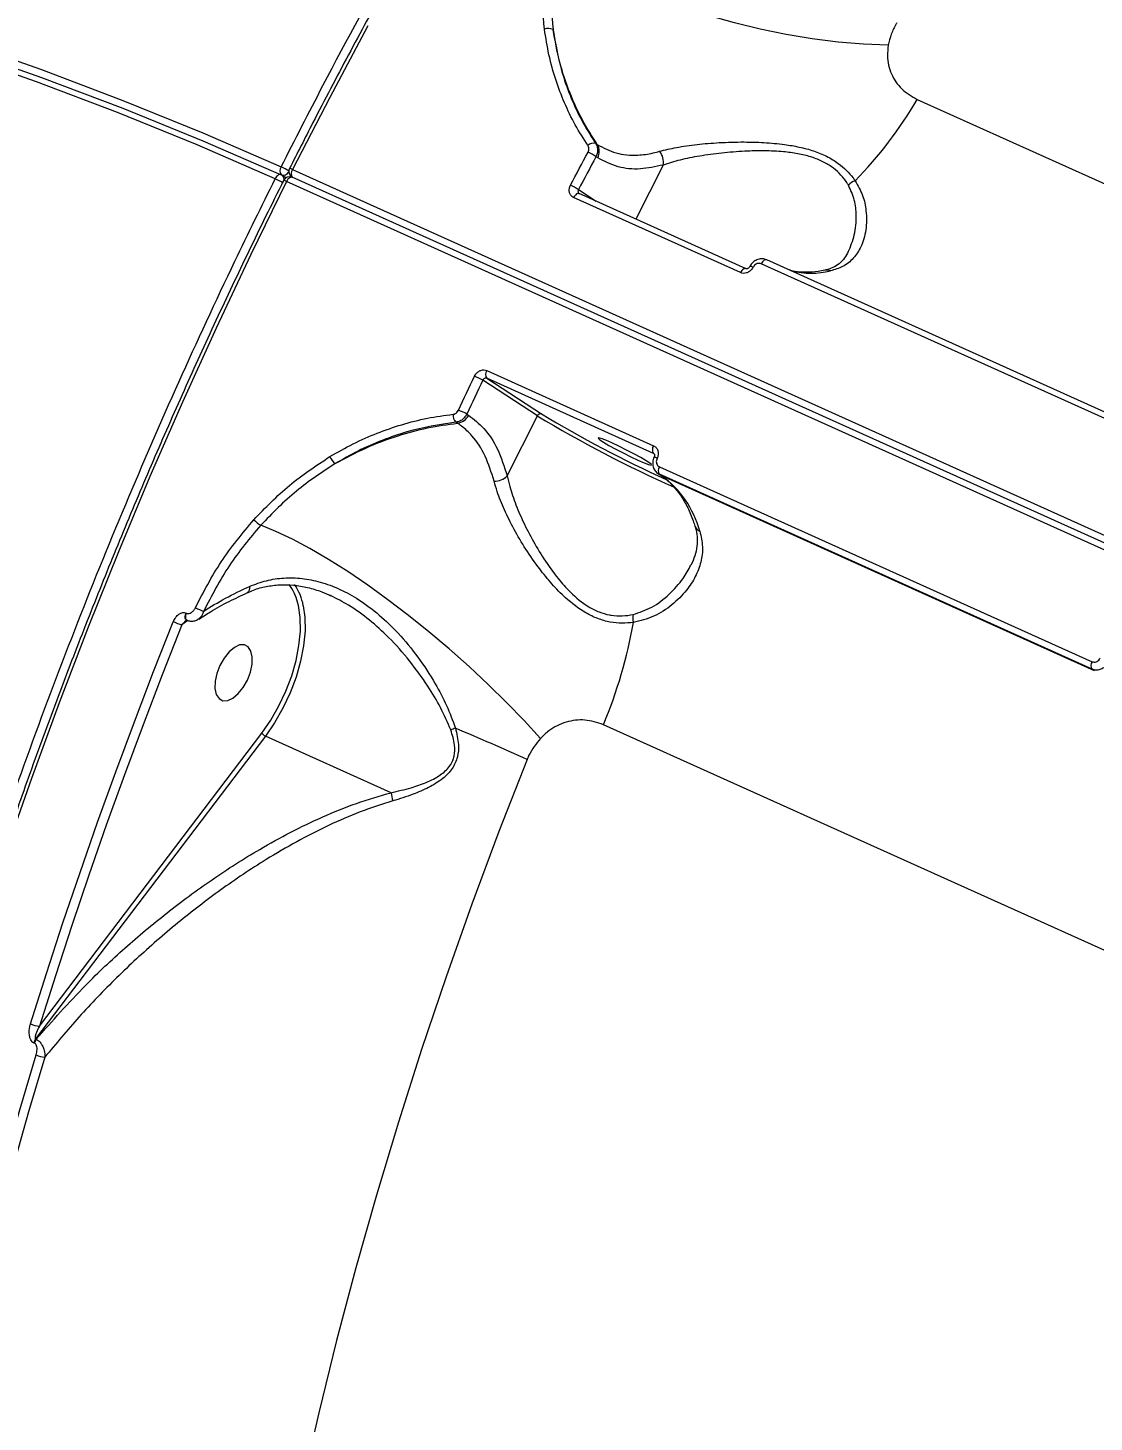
# Model space of a CAD drawing. Header units: millimetres. Extents: x -10374 to 11119, y -8221 to 9433.
# Drawn here: x -2555.2 to -2395.5, y -4947.2 to -4738.4 of the extents above; entities that cross this region are included whole.
import ezdxf

# ---------------------------------------------------------------- set-up
doc = ezdxf.new("R2010")
doc.units = ezdxf.units.MM
for name, color, linetype in [('DIKOM_ОБЪЕКТ', 7, 'Continuous'), ('DIKOM_РАЗМЕР_ЗОНА', 7, 'Continuous'), ('DIKOM_РАЗМЕР_ОБЪЕКТА', 7, 'Continuous')]:
    doc.layers.add(name, color=color, linetype=linetype)
doc.styles.add('style1', font='arial.ttf', dxfattribs={"width": 0.8})
doc.dimstyles.new('1-50', dxfattribs={"dimtxt": 300, "dimasz": 200, "dimexe": 100, "dimexo": 0, "dimgap": 100, "dimtad": 0, "dimdec": 0, "dimtxsty": 'style1', "dimcen": 0, "dimclrd": 7, "dimclre": 7, "dimadec": 1, "dimazin": 2, "dimtfac": 1, "dimtdec": 0, "dimtmove": 1, "dimatfit": 3, "dimfxl": 0, "dimlwd": 25, "dimlwe": 18, "dimarcsym": 0})

# ---------------------------------------------------------------- blocks, each defined once
blk = doc.blocks.new('*D16')
at = {"layer": 'Defpoints', "color": 0, "transparency": 16777216}
for p in [(-9045.1, 5161.67), (3694.49, 5161.67), (1813.16, -6719.94)]:
    blk.add_point(p, dxfattribs=at)
at = {"layer": 'DIKOM_РАЗМЕР_ОБЪЕКТА', "color": 7, "lineweight": 18, "transparency": 16777216}
for p, q in [((3694.49, 5161.67), (-9145.1, 5161.67)), ((1813.16, -6719.94), (-9145.1, -6719.94))]:
    blk.add_line(p, q, dxfattribs=at)
at = {"layer": 'DIKOM_РАЗМЕР_ОБЪЕКТА', "color": 7, "lineweight": 25, "transparency": 16777216}
for p, q in [((-9045.1, 4961.67), (-9045.1, -0.45)), ((-9045.1, -6519.94), (-9045.1, -1080.23))]:
    blk.add_line(p, q, dxfattribs=at)
at = {"layer": 'DIKOM_РАЗМЕР_ОБЪЕКТА', "color": 7, "transparency": 16777216}
for points in [[(-9078.43, 4961.67), (-9011.76, 4961.67), (-9045.1, 5161.67)], [(-9078.43, -6519.94), (-9011.76, -6519.94), (-9045.1, -6719.94)]]:
    blk.add_solid(points, dxfattribs=at)
at = {"layer": 'DIKOM_РАЗМЕР_ОБЪЕКТА', "color": 0, "transparency": 16777216, "insert": (-9045.1, -540.34), "char_height": 300, "attachment_point": 5, "rotation": 90, "style": 'style1'}
blk.add_mtext('11900', dxfattribs=at)
blk = doc.blocks.new('*D13')
at = {"layer": 'Defpoints', "color": 0, "transparency": 16777216}
for p in [(-10176.97, 7112.81), (3082.33, 7112.81), (2015.48, -8221.4)]:
    blk.add_point(p, dxfattribs=at)
at = {"layer": 'DIKOM_РАЗМЕР_ЗОНА', "color": 7, "lineweight": 18, "transparency": 16777216}
for p, q in [((3082.33, 7112.81), (-10276.97, 7112.81)), ((2015.48, -8221.4), (-10276.97, -8221.4))]:
    blk.add_line(p, q, dxfattribs=at)
at = {"layer": 'DIKOM_РАЗМЕР_ЗОНА', "color": 7, "lineweight": 25, "transparency": 16777216}
for p, q in [((-10176.97, 6912.81), (-10176.97, -14.41)), ((-10176.97, -8021.4), (-10176.97, -1094.19))]:
    blk.add_line(p, q, dxfattribs=at)
at = {"layer": 'DIKOM_РАЗМЕР_ЗОНА', "color": 7, "transparency": 16777216}
for points in [[(-10210.3, 6912.81), (-10143.64, 6912.81), (-10176.97, 7112.81)], [(-10210.3, -8021.4), (-10143.64, -8021.4), (-10176.97, -8221.4)]]:
    blk.add_solid(points, dxfattribs=at)
at = {"layer": 'DIKOM_РАЗМЕР_ЗОНА', "color": 0, "transparency": 16777216, "insert": (-10176.97, -554.3), "char_height": 300, "attachment_point": 5, "rotation": 90, "style": 'style1'}
blk.add_mtext('15300', dxfattribs=at)

msp = doc.modelspace()

# ---------------------------------------------------------------- linework, layer by layer
at = {"layer": 'DIKOM_ОБЪЕКТ', "color": 7, "linetype": 'Continuous', "lineweight": 15}
for p, q in [((-2422.03, -4749.1), (-2148.83, -4872.23)), ((-2470.16, -4755.7), (-2469.92, -4755.85)), ((-2469.86, -4757.83), (-2470.12, -4757.66)), ((-2516.53, -4760.83), (-2517.16, -4760.41)), ((-2515.54, -4759.59), (-2137.75, -4929.85)), ((-2460.06, -4758.91), (-2464.13, -4767.01)), ((-2138.64, -4931.64), (-2516.43, -4761.38)), ((-2515.65, -4760.71), (-2515.61, -4760.73)), ((-2515.61, -4760.74), (-2515.65, -4760.71)), ((-2137.79, -4931.01), (-2515.59, -4760.75)), ((-2472.74, -4762.59), (-2470.08, -4764.33)), ((-2448.49, -4775.03), (-2473.47, -4763.78)), ((-2472.63, -4763.18), (-2472.64, -4763.17)), ((-2447.66, -4774.44), (-2472.64, -4763.18)), ((-2380.59, -4802.9), (-2445.37, -4773.7)), ((-2379.76, -4802.31), (-2444.55, -4773.11)), ((-2486.47, -4789.69), (-2461.5, -4800.95)), ((-2478.9, -4796.45), (-2487.06, -4791.13)), ((-2461.49, -4802.1), (-2486.47, -4790.84)), ((-2486.47, -4790.84), (-2478.29, -4796.18)), ((-2490.85, -4797.58), (-2491.09, -4797.42)), ((-2489.46, -4796.2), (-2489.2, -4796.37)), ((-2483.42, -4805.46), (-2478.9, -4796.45)), ((-2461.44, -4802.13), (-2461.49, -4802.1)), ((-2460.62, -4804.09), (-2395.84, -4833.29)), ((-2460.82, -4805.12), (-2460.53, -4805.31)), ((-2460.62, -4805.23), (-2460.81, -4805.11)), ((-2395.83, -4834.43), (-2460.62, -4805.23)), ((-2460.62, -4805.23), (-2460.33, -4805.42)), ((-2460.53, -4805.31), (-2460.33, -4805.42)), ((-2460.33, -4805.42), (-2395.54, -4834.62)), ((-2522.28, -4822.91), (-2522.3, -4822.92)), ((-2531.24, -4827.1), (-2532.11, -4827.79)), ((-2531.5, -4826), (-2531.42, -4826.04)), ((-2395.54, -4834.62), (-2395.83, -4834.43)), ((-2553.44, -4887.87), (-2520.14, -4843.97)), ((-2195.82, -4965.85), (-2469.01, -4842.73)), ((-2519.62, -4844.43), (-2554.02, -4889.79)), ((-2500.8, -4852.91), (-2519.62, -4844.43)), ((-2554.02, -4889.79), (-2553.92, -4889.83)), ((-2554.21, -4890.4), (-2554.31, -4890.36))]:
    msp.add_line(p, q, dxfattribs=at)
at = {"layer": 'DIKOM_ОБЪЕКТ', "color": 7, "linetype": 'Continuous', "lineweight": 15, "flags": 128}
for points in [[(-2518.14, -4760.97), (-2529.85, -4755.89), (-2541.77, -4751.06), (-2553.9, -4746.46), (-2566.25, -4742.12), (-2578.79, -4738.03), (-2591.52, -4734.2), (-2604.43, -4730.62), (-2617.51, -4727.3), (-2630.76, -4724.24), (-2644.17, -4721.45), (-2657.72, -4718.92), (-2671.41, -4716.66), (-2685.22, -4714.67), (-2699.16, -4712.94), (-2713.21, -4711.49), (-2727.36, -4710.31), (-2741.6, -4709.4), (-2755.92, -4708.77), (-2770.32, -4708.4), (-2784.78, -4708.32), (-2799.3, -4708.5)], [(-2799.25, -4706.56), (-2784.69, -4706.37), (-2770.19, -4706.46), (-2755.75, -4706.82), (-2741.38, -4707.46), (-2727.09, -4708.37), (-2712.9, -4709.55), (-2698.81, -4711.01), (-2684.83, -4712.74), (-2670.97, -4714.74), (-2657.24, -4717.01), (-2643.65, -4719.54), (-2630.21, -4722.34), (-2616.92, -4725.41), (-2603.79, -4728.74), (-2590.84, -4732.33), (-2578.07, -4736.18), (-2565.5, -4740.28), (-2553.12, -4744.63), (-2540.94, -4749.24), (-2528.98, -4754.09), (-2517.25, -4759.18)], [(-2799.08, -4707.77), (-2784.53, -4707.58), (-2770.04, -4707.67), (-2755.6, -4708.03), (-2741.24, -4708.67), (-2726.97, -4709.58), (-2712.79, -4710.76), (-2698.71, -4712.22), (-2684.73, -4713.95), (-2670.88, -4715.94), (-2657.16, -4718.21), (-2643.58, -4720.74), (-2630.15, -4723.55), (-2616.87, -4726.61), (-2603.75, -4729.94), (-2590.81, -4733.52), (-2578.05, -4737.37), (-2565.48, -4741.47), (-2553.11, -4745.82), (-2540.94, -4750.42), (-2528.99, -4755.27), (-2517.26, -4760.36)], [(-2426.36, -4740.98), (-2430.06, -4740.82), (-2433.86, -4740.49), (-2437.73, -4740), (-2441.63, -4739.36), (-2445.53, -4738.57), (-2449.38, -4737.64), (-2453.14, -4736.57), (-2456.78, -4735.39), (-2460.27, -4734.09), (-2463.57, -4732.7), (-2466.64, -4731.23), (-2469.46, -4729.68), (-2471.99, -4728.08), (-2474.22, -4726.45), (-2476.12, -4724.79)], [(-2504.3, -4738.08), (-2509.99, -4748.78), (-2515.54, -4759.59)], [(-2473.94, -4761.92), (-2473.61, -4761.3), (-2473.29, -4760.68), (-2472.96, -4760.07), (-2472.63, -4759.45), (-2472.3, -4758.83), (-2471.97, -4758.21), (-2471.64, -4757.59), (-2471.31, -4756.98)], [(-2470.12, -4757.66), (-2470.45, -4758.28), (-2470.78, -4758.89), (-2471.11, -4759.51), (-2471.43, -4760.12), (-2471.76, -4760.74), (-2472.09, -4761.36), (-2472.42, -4761.97), (-2472.74, -4762.59)], [(-2517.3, -4760.34), (-2517.35, -4760.32), (-2517.46, -4760.32), (-2517.58, -4760.35), (-2517.7, -4760.42), (-2517.82, -4760.52), (-2517.94, -4760.65), (-2518.05, -4760.8), (-2518.14, -4760.97)], [(-2516.43, -4761.38), (-2521.8, -4772.3), (-2527, -4783.32), (-2532.04, -4794.41), (-2536.91, -4805.58), (-2541.61, -4816.82), (-2546.14, -4828.1), (-2550.48, -4839.43), (-2554.64, -4850.8), (-2558.62, -4862.19), (-2562.4, -4873.59), (-2565.99, -4885), (-2569.39, -4896.41), (-2572.58, -4907.8), (-2575.57, -4919.17), (-2578.36, -4930.5), (-2580.94, -4941.8), (-2583.31, -4953.04)], [(-2515.59, -4760.75), (-2515.64, -4760.73), (-2515.75, -4760.72), (-2515.87, -4760.76), (-2515.99, -4760.83), (-2516.11, -4760.93), (-2516.23, -4761.05), (-2516.34, -4761.21), (-2516.43, -4761.38)], [(-2472.64, -4763.18), (-2472.69, -4763.16), (-2472.79, -4763.16), (-2472.91, -4763.19), (-2473.03, -4763.25), (-2473.15, -4763.35), (-2473.26, -4763.47), (-2473.37, -4763.61), (-2473.47, -4763.78)], [(-2444.55, -4773.11), (-2444.6, -4773.1), (-2444.7, -4773.09), (-2444.82, -4773.12), (-2444.94, -4773.18), (-2445.06, -4773.28), (-2445.17, -4773.4), (-2445.28, -4773.54), (-2445.37, -4773.7)], [(-2447.66, -4774.44), (-2447.71, -4774.42), (-2447.82, -4774.41), (-2447.93, -4774.45), (-2448.05, -4774.51), (-2448.17, -4774.6), (-2448.29, -4774.73), (-2448.39, -4774.87), (-2448.49, -4775.03)], [(-2490.7, -4795.61), (-2490.4, -4794.98), (-2490.1, -4794.34), (-2489.8, -4793.7), (-2489.5, -4793.07), (-2489.2, -4792.43), (-2488.9, -4791.79), (-2488.6, -4791.16), (-2488.29, -4790.52)], [(-2487.06, -4791.13), (-2487.36, -4791.76), (-2487.66, -4792.39), (-2487.96, -4793.03), (-2488.26, -4793.66), (-2488.56, -4794.3), (-2488.86, -4794.93), (-2489.16, -4795.57), (-2489.46, -4796.2)], [(-2463.83, -4803.09), (-2462.92, -4803.49), (-2462.25, -4803.75), (-2461.86, -4803.85), (-2461.79, -4803.78), (-2462.04, -4803.56), (-2462.6, -4803.2), (-2463.42, -4802.72), (-2464.43, -4802.17), (-2465.55, -4801.59), (-2466.69, -4801.03), (-2467.76, -4800.53), (-2468.67, -4800.14), (-2469.35, -4799.88), (-2469.74, -4799.78), (-2469.81, -4799.84), (-2469.55, -4800.06), (-2468.99, -4800.43), (-2468.18, -4800.9), (-2467.17, -4801.45), (-2466.04, -4802.03), (-2464.9, -4802.6), (-2463.83, -4803.09)], [(-2478.45, -4844.78), (-2480.89, -4842.11), (-2483.5, -4839.41), (-2486.25, -4836.7), (-2489.13, -4834.01), (-2492.1, -4831.37), (-2495.13, -4828.81), (-2498.19, -4826.35), (-2501.26, -4824.01), (-2504.3, -4821.82), (-2507.28, -4819.8), (-2510.17, -4817.97), (-2512.95, -4816.34), (-2515.58, -4814.94), (-2518.05, -4813.78), (-2520.32, -4812.86)], [(-2521.99, -4822.02), (-2521.99, -4822.32), (-2522.04, -4822.57), (-2522.12, -4822.77), (-2522.25, -4822.89), (-2522.28, -4822.91)], [(-2520.14, -4843.97), (-2518.8, -4842.03), (-2517.6, -4839.92), (-2516.55, -4837.7), (-2515.68, -4835.41), (-2515.03, -4833.11), (-2514.59, -4830.86), (-2514.38, -4828.7), (-2514.41, -4826.69), (-2514.67, -4824.87), (-2514.79, -4824.38)], [(-2513.94, -4824.91), (-2513.71, -4826.61), (-2513.68, -4828.68), (-2513.89, -4830.91), (-2514.34, -4833.23), (-2515.02, -4835.6), (-2515.91, -4837.96), (-2516.99, -4840.26), (-2518.24, -4842.43), (-2519.62, -4844.43)], [(-2554.77, -4887.53), (-2552.39, -4879.97), (-2549.92, -4872.42), (-2547.37, -4864.87), (-2544.74, -4857.33), (-2542.03, -4849.8), (-2539.23, -4842.28), (-2536.35, -4834.78), (-2533.4, -4827.3)], [(-2531.4, -4827.06), (-2531.44, -4827.04), (-2531.54, -4826.93), (-2531.61, -4826.75), (-2531.62, -4826.52), (-2531.58, -4826.27), (-2531.5, -4826)], [(-2531.33, -4827.09), (-2531.36, -4827.07), (-2531.47, -4826.96), (-2531.53, -4826.78), (-2531.54, -4826.56), (-2531.51, -4826.3), (-2531.42, -4826.04)], [(-2532.11, -4827.79), (-2535.06, -4835.25), (-2537.93, -4842.74), (-2540.72, -4850.23), (-2543.43, -4857.75), (-2546.06, -4865.27), (-2548.6, -4872.8), (-2551.06, -4880.33), (-2553.44, -4887.87)], [(-2525.06, -4831.83), (-2525.8, -4832.75), (-2526.42, -4833.86), (-2526.88, -4835.05), (-2527.13, -4836.23), (-2527.16, -4837.31), (-2526.96, -4838.19), (-2526.56, -4838.82), (-2525.97, -4839.13), (-2525.25, -4839.1), (-2524.47, -4838.73), (-2523.67, -4838.06), (-2522.93, -4837.14), (-2522.31, -4836.04), (-2521.85, -4834.85), (-2521.6, -4833.66), (-2521.57, -4832.58), (-2521.77, -4831.7), (-2522.17, -4831.07), (-2522.76, -4830.76), (-2523.48, -4830.79), (-2524.26, -4831.16), (-2525.06, -4831.83)], [(-2480.42, -4847.93), (-2484.65, -4858.74), (-2488.7, -4869.59), (-2492.56, -4880.47), (-2496.23, -4891.37), (-2499.71, -4902.27), (-2502.99, -4913.18), (-2506.08, -4924.07), (-2508.96, -4934.94), (-2511.63, -4945.78), (-2514.1, -4956.57)], [(-2570.53, -4957.47), (-2568.83, -4949.38), (-2567.02, -4941.26), (-2565.1, -4933.12), (-2563.07, -4924.96), (-2560.94, -4916.78), (-2558.71, -4908.59), (-2556.37, -4900.38), (-2553.92, -4892.17)], [(-2552.63, -4892.51), (-2555.07, -4900.7), (-2557.4, -4908.89), (-2559.63, -4917.06), (-2561.76, -4925.22), (-2563.78, -4933.37), (-2565.7, -4941.49), (-2567.5, -4949.59), (-2569.2, -4957.67)]]:
    msp.add_lwpolyline(points, dxfattribs=at)
at = {"layer": 'DIKOM_ОБЪЕКТ', "color": 7, "linetype": 'Continuous', "lineweight": 15}
for centre, radius, start, end in [((-2477.27, -4740.1), 1.63, 63.6533, 110.0766), ((-2476.25, -4717.28), 62.87, 315.5986, 329.592), ((-2470.49, -4756.8), 1.15, 73.2506, 136.0227), ((-2471.58, -4756.89), 1.96, 331.3128, 32.0037), ((-2474.03, -4763.11), 6.71, 54.3636, 66.122), ((-2462.48, -4758.45), 2.46, 349.1494, 40.2538), ((-2516.42, -4759.78), 1.02, 143.9173, 213.7472), ((-2517.71, -4761.25), 1, 56.9484, 65.8343), ((-2521.92, -4769.6), 11.41, 59.3399, 65.8526), ((-2516.94, -4759.45), 0.972, 252.3848, 329.6336), ((-2517.64, -4761.09), 0.831, 1.4246, 54.9866), ((-2515.1, -4759.87), 1, 169.5157, 236.8616), ((-2515.1, -4759.87), 1, 153.2805, 169.5157), ((-2516.14, -4760.57), 1.16, 58.3221, 82.5669), ((-2514.71, -4760.19), 1.03, 143.9566, 213.4257), ((-2522.8, -4771.4), 11.42, 59.0632, 65.9554), ((-2516, -4761.66), 1, 65.7393, 153.4224), ((-2517.07, -4762.41), 1.21, 58.6054, 81.7313), ((-2476.96, -4768.74), 7.46, 55.5164, 66.0886), ((-2430.25, -4763.88), 2.83, 112.3746, 136.7718), ((-2447.1, -4774.94), 0.849, 55.7319, 89.1327), ((-2437.95, -4762.05), 13.06, 257.1033, 283.0087), ((-2435.59, -4776), 1.36, 64.9211, 101.2836), ((-2485.67, -4790.26), 0.982, 144.4991, 215.8824), ((-2496.81, -4809.52), 20.82, 62.0876, 65.8678), ((-2503.21, -4823.47), 30.54, 63.25, 65.8267), ((-2490.04, -4796.39), 1.47, 173.844, 224.4446), ((-2491.14, -4795.45), 2.15, 277.6547, 334.5149), ((-2478.45, -4796.65), 0.491, 70.6317, 156.8136), ((-2386.95, -4645.18), 177.03, 238.7063, 246.1886), ((-2386.22, -4643.86), 177.98, 238.8506, 245.6437), ((-2460.7, -4801.52), 0.982, 144.5141, 215.9152), ((-2507.85, -4801.79), 2.25, 200.422, 234.2837), ((-2462.05, -4804.87), 2.3, 62.0865, 74.1849), ((-2459.83, -4804.66), 0.978, 144.6935, 216.0254), ((-2485.28, -4803.63), 2.61, 267.8103, 315.4818), ((-2469.1, -4817.63), 15.03, 14.9897, 54.3285), ((-2518.68, -4809.77), 3.49, 220.252, 242.1161), ((-2454.1, -4812.57), 1.27, 199.1468, 247.9977), ((-2521.8, -4826.11), 7.22, 13.8762, 37.2928), ((-2522.06, -4826.37), 8.25, 10.2202, 34.2313), ((-2526.17, -4818.07), 8.14, 241.1792, 250.571), ((-2528.96, -4817.58), 10.68, 245.4595, 252.8324), ((-2461.62, -4826.7), 2.99, 171.0086, 193.8765), ((-2534.51, -4815.22), 71.04, 337.2227, 350.1183), ((-2395.04, -4833.86), 0.978, 144.7115, 216.0072), ((-2519.15, -4843.37), 1.16, 211.3316, 246.2374), ((-2486, -4858.51), 16.1, 108.7042, 111.3346), ((-2665.42, -5259.52), 451.26, 65.7975, 67.2846), ((-2489.73, -4851.26), 11.19, 188.4644, 194.9435), ((-2553.16, -4884.03), 3.85, 245.1681, 265.8176), ((-2552.53, -4890.9), 1.85, 143.0934, 163.1327), ((-2552.44, -4890.94), 1.85, 143.0934, 163.1327), ((-2552.32, -4888.67), 3.86, 245.4283, 265.3892)]:
    msp.add_arc(centre, radius, start, end, dxfattribs=at)
for points, knots in [([(-2517.25, -4759.18), (-2515.18, -4755.12), (-2509.55, -4744.07), (-2499.9, -4726.37), (-2488.19, -4706.26), (-2475.96, -4686.66), (-2463.29, -4667.66), (-2450.24, -4649.36), (-2436.84, -4631.81), (-2423.1, -4615.07), (-2409.07, -4599.13), (-2394.78, -4584.05), (-2380.3, -4569.9), (-2365.69, -4556.73), (-2351.01, -4544.61), (-2336.28, -4533.57), (-2321.52, -4523.61), (-2306.77, -4514.75), (-2292.11, -4507.03), (-2277.6, -4500.49), (-2263.3, -4495.16), (-2249.22, -4491.06), (-2235.4, -4488.22), (-2222.39, -4486.56), (-2214.19, -4486.46), (-2210.36, -4486.41)], [0, 0, 0, 0, 0.0259, 0.070308, 0.114855, 0.159473, 0.204092, 0.248639, 0.293046, 0.337453, 0.382, 0.426619, 0.471237, 0.515784, 0.560192, 0.604599, 0.649146, 0.693764, 0.738383, 0.78293, 0.827337, 0.871744, 0.916292, 0.96091, 1, 1, 1, 1]), ([(-2208.8, -4486.98), (-2209.55, -4486.97), (-2212.42, -4486.91), (-2217.49, -4487.12), (-2224.01, -4487.61), (-2230.63, -4488.42), (-2237.32, -4489.51), (-2244.08, -4490.9), (-2250.9, -4492.58), (-2257.79, -4494.56), (-2264.74, -4496.83), (-2271.73, -4499.38), (-2278.78, -4502.22), (-2285.86, -4505.35), (-2292.97, -4508.76), (-2300.12, -4512.45), (-2307.29, -4516.42), (-2314.48, -4520.66), (-2321.68, -4525.17), (-2328.89, -4529.94), (-2336.1, -4534.99), (-2343.31, -4540.29), (-2350.51, -4545.84), (-2357.7, -4551.65), (-2364.86, -4557.71), (-2372.01, -4564), (-2379.12, -4570.54), (-2386.2, -4577.31), (-2393.23, -4584.3), (-2400.23, -4591.52), (-2407.17, -4598.95), (-2414.05, -4606.6), (-2420.87, -4614.45), (-2427.63, -4622.5), (-2434.31, -4630.75), (-2440.92, -4639.18), (-2447.45, -4647.79), (-2453.89, -4656.58), (-2460.24, -4665.54), (-2466.49, -4674.65), (-2472.65, -4683.93), (-2478.69, -4693.34), (-2484.63, -4702.9), (-2490.45, -4712.6), (-2496.16, -4722.41), (-2501.74, -4732.35), (-2507.2, -4742.4), (-2511.94, -4751.43), (-2514.83, -4757.14), (-2515.99, -4759.42)], [0, 0, 0, 0, 0.00772, 0.02941, 0.051107, 0.07281, 0.094518, 0.116231, 0.137949, 0.159671, 0.181397, 0.203125, 0.224856, 0.246588, 0.268322, 0.290057, 0.311792, 0.333528, 0.355264, 0.377001, 0.398737, 0.420472, 0.442208, 0.463943, 0.485677, 0.507411, 0.529144, 0.550876, 0.572608, 0.59434, 0.616071, 0.637801, 0.659532, 0.681261, 0.702989, 0.724718, 0.746446, 0.768173, 0.789901, 0.811627, 0.833354, 0.85508, 0.876806, 0.898531, 0.920257, 0.941983, 0.963708, 0.985432, 1, 1, 1, 1]), ([(-2477.83, -4738.56), (-2478.04, -4736.26), (-2478.45, -4731.6), (-2477.74, -4726.83), (-2477.38, -4724.42)], [0, 0, 0, 0, 0.494169, 1, 1, 1, 1]), ([(-2476.12, -4724.79), (-2476.46, -4727.1), (-2477.16, -4731.77), (-2476.75, -4736.33), (-2476.55, -4738.63)], [0, 0, 0, 0, 0.494152, 1, 1, 1, 1]), ([(-2471.32, -4756), (-2471.97, -4754.98), (-2473.28, -4752.93), (-2474.88, -4749.62), (-2476.2, -4746.11), (-2477.23, -4742.43), (-2477.63, -4739.85), (-2477.83, -4738.56)], [0, 0, 0, 0, 0.197684, 0.395379, 0.593086, 0.796543, 1, 1, 1, 1]), ([(-2469.92, -4755.85), (-2470.69, -4754.64), (-2472.24, -4752.21), (-2474.12, -4748.07), (-2475.65, -4743.56), (-2476.25, -4740.28), (-2476.55, -4738.63)], [0, 0, 0, 0, 0.237377, 0.477163, 0.737008, 1, 1, 1, 1]), ([(-2476.55, -4738.63), (-2476.11, -4741.07), (-2475.45, -4744.76), (-2473.69, -4749.35), (-2472.1, -4752.67), (-2470.8, -4754.7), (-2470.16, -4755.7)], [0, 0, 0, 0, 0.39517, 0.598671, 0.802173, 1, 1, 1, 1]), ([(-2425.07, -4737.63), (-2425.1, -4737.68), (-2425.43, -4738.22), (-2425.98, -4739.33), (-2426.23, -4740.42), (-2426.36, -4740.98)], [0, 0, 0, 0, 0.046875, 0.51431, 1, 1, 1, 1]), ([(-2426.36, -4740.98), (-2426.42, -4741.52), (-2426.59, -4743.01), (-2426, -4745.36), (-2424.47, -4747.68), (-2422.85, -4748.62), (-2422.03, -4749.1)], [0, 0, 0, 0, 0.152961, 0.428389, 0.711442, 1, 1, 1, 1]), ([(-2471.31, -4756.98), (-2471.27, -4756.87), (-2471.18, -4756.67), (-2471.17, -4756.35), (-2471.24, -4756.13), (-2471.31, -4756.02), (-2471.32, -4756)], [0, 0, 0, 0, 0.306711, 0.613209, 0.919489, 1, 1, 1, 1]), ([(-2470.16, -4755.7), (-2470.13, -4755.74), (-2470, -4755.95), (-2469.86, -4756.39), (-2469.86, -4757.04), (-2470.03, -4757.45), (-2470.12, -4757.66)], [0, 0, 0, 0, 0.080613, 0.38702, 0.69355, 1, 1, 1, 1]), ([(-2469.92, -4755.85), (-2469.01, -4756.33), (-2467.16, -4757.31), (-2464.27, -4757.53), (-2462.03, -4757.24), (-2460.92, -4756.95), (-2460.6, -4756.86)], [0, 0, 0, 0, 0.336233, 0.682239, 0.908794, 1, 1, 1, 1]), ([(-2460.6, -4756.86), (-2459.79, -4756.66), (-2458.13, -4756.24), (-2455.07, -4755.81), (-2451.67, -4755.53), (-2448.26, -4755.43), (-2444.95, -4755.52), (-2442.16, -4755.77), (-2439.65, -4756.19), (-2437.52, -4756.76), (-2435.53, -4757.58), (-2433.39, -4758.88), (-2432.08, -4760.2), (-2431.43, -4761.12), (-2431.33, -4761.26)], [0, 0, 0, 0, 0.10848, 0.220216, 0.327652, 0.438305, 0.523807, 0.611511, 0.674509, 0.73909, 0.802775, 0.868897, 0.979735, 1, 1, 1, 1]), ([(-2460.06, -4758.91), (-2461.22, -4759.16), (-2463.59, -4759.67), (-2466.93, -4759.35), (-2468.87, -4758.34), (-2469.86, -4757.83)], [0, 0, 0, 0, 0.31751, 0.653912, 1, 1, 1, 1]), ([(-2432.32, -4761.94), (-2432.4, -4761.8), (-2432.96, -4760.9), (-2434.07, -4759.65), (-2435.92, -4758.47), (-2437.13, -4757.96), (-2438.47, -4757.52), (-2439.93, -4757.18), (-2442.28, -4756.87), (-2444.95, -4756.76), (-2448.08, -4756.83), (-2451.37, -4757.1), (-2454.63, -4757.55), (-2457.62, -4758.14), (-2459.24, -4758.65), (-2460.06, -4758.91)], [0, 0, 0, 0, 0.020109, 0.128729, 0.185276, 0.244005, 0.254872, 0.316799, 0.380594, 0.466426, 0.554625, 0.663821, 0.776164, 0.886559, 1, 1, 1, 1]), ([(-2546.3, -5232.96), (-2548.47, -5230.52), (-2553.53, -5224.84), (-2560.65, -5214.59), (-2567.78, -5202.5), (-2574.16, -5189.34), (-2579.8, -5175.23), (-2584.66, -5160.2), (-2588.72, -5144.31), (-2591.96, -5127.57), (-2594.39, -5110.01), (-2596, -5091.7), (-2596.79, -5072.73), (-2596.76, -5053.18), (-2595.9, -5033.12), (-2594.2, -5012.55), (-2591.66, -4991.53), (-2588.32, -4970.13), (-2584.18, -4948.44), (-2579.26, -4926.58), (-2573.85, -4905.62), (-2568.04, -4885.61), (-2561.98, -4866.57), (-2555.37, -4847.52), (-2548.24, -4828.55), (-2540.66, -4809.82), (-2532.64, -4791.38), (-2525.13, -4775.13), (-2520.17, -4765.07), (-2518.14, -4760.97)], [0, 0, 0, 0, 0.029785, 0.069149, 0.108637, 0.148188, 0.18774, 0.227228, 0.266592, 0.305956, 0.345445, 0.384997, 0.424548, 0.464037, 0.503401, 0.542765, 0.582254, 0.621805, 0.661357, 0.700845, 0.74021, 0.774061, 0.808091, 0.842162, 0.876233, 0.910264, 0.943651, 0.977039, 1, 1, 1, 1]), ([(-2516.89, -4761.21), (-2517.79, -4763.02), (-2520.39, -4768.25), (-2524.6, -4776.98), (-2529.45, -4787.43), (-2534.16, -4797.94), (-2538.71, -4808.51), (-2543.11, -4819.14), (-2547.35, -4829.82), (-2551.44, -4840.53), (-2555.35, -4851.27), (-2559.1, -4862.03), (-2562.68, -4872.81), (-2566.08, -4883.59), (-2569.31, -4894.37), (-2572.37, -4905.14), (-2575.24, -4915.89), (-2577.93, -4926.62), (-2580.44, -4937.31), (-2582.76, -4947.95), (-2584.89, -4958.55), (-2586.83, -4969.09), (-2588.58, -4979.55), (-2590.14, -4989.95), (-2591.51, -5000.26), (-2592.68, -5010.49), (-2593.65, -5020.61), (-2594.43, -5030.63), (-2595.02, -5040.54), (-2595.4, -5050.32), (-2595.59, -5059.98), (-2595.58, -5069.51), (-2595.37, -5078.89), (-2594.96, -5088.12), (-2594.36, -5097.2), (-2593.56, -5106.11), (-2592.56, -5114.86), (-2591.37, -5123.42), (-2589.98, -5131.81), (-2588.4, -5140.01), (-2586.62, -5148.01), (-2584.65, -5155.81), (-2582.5, -5163.4), (-2580.15, -5170.78), (-2577.62, -5177.94), (-2574.9, -5184.88), (-2572, -5191.59), (-2568.92, -5198.07), (-2565.65, -5204.3), (-2562.22, -5210.29), (-2558.61, -5216.03), (-2554.83, -5221.52), (-2550.87, -5226.74), (-2547.64, -5230.71), (-2545.68, -5232.85), (-2545.15, -5233.44)], [0, 0, 0, 0, 0.01014, 0.029404, 0.048668, 0.067933, 0.087197, 0.106462, 0.125727, 0.144992, 0.164257, 0.183522, 0.202787, 0.222053, 0.241318, 0.260584, 0.27985, 0.299116, 0.318383, 0.33765, 0.356917, 0.376184, 0.395452, 0.414721, 0.43399, 0.453259, 0.472529, 0.491799, 0.51107, 0.530341, 0.549613, 0.568886, 0.588159, 0.607432, 0.626707, 0.645981, 0.665256, 0.684532, 0.703808, 0.723084, 0.74236, 0.761636, 0.780911, 0.800186, 0.819461, 0.838733, 0.858005, 0.877274, 0.896541, 0.915805, 0.935065, 0.954321, 0.973573, 0.992819, 1, 1, 1, 1]), ([(-2473.47, -4763.78), (-2473.55, -4763.73), (-2473.76, -4763.62), (-2474, -4763.31), (-2474.14, -4762.87), (-2474.14, -4762.39), (-2474.01, -4762.08), (-2473.94, -4761.92)], [0, 0, 0, 0, 0.140631, 0.35511, 0.569881, 0.78493, 1, 1, 1, 1]), ([(-2472.74, -4762.59), (-2472.76, -4762.64), (-2472.81, -4762.74), (-2472.82, -4762.9), (-2472.78, -4763.04), (-2472.71, -4763.13), (-2472.66, -4763.16), (-2472.65, -4763.17)], [0, 0, 0, 0, 0.23555, 0.470325, 0.704914, 0.938562, 1, 1, 1, 1]), ([(-2431.33, -4761.26), (-2430.91, -4762), (-2430.07, -4763.46), (-2429.58, -4766.03), (-2429.61, -4768.68), (-2430.31, -4771.09), (-2431.52, -4772.92), (-2433.03, -4774.18), (-2434.38, -4774.58), (-2435.02, -4774.77)], [0, 0, 0, 0, 0.128155, 0.256738, 0.426817, 0.596876, 0.737308, 0.877573, 1, 1, 1, 1]), ([(-2432.34, -4771.92), (-2432, -4771.09), (-2431.3, -4769.42), (-2431.09, -4766.72), (-2431.31, -4764.15), (-2431.98, -4762.68), (-2432.32, -4761.94)], [0, 0, 0, 0, 0.283544, 0.573456, 0.787187, 1, 1, 1, 1]), ([(-2444.56, -4773.13), (-2444.61, -4773.1), (-2444.85, -4772.96), (-2445.38, -4772.93), (-2446.05, -4773.08), (-2446.67, -4773.46), (-2446.95, -4773.88), (-2447.08, -4774.09)], [0, 0, 0, 0, 0.063897, 0.286914, 0.51429, 0.752577, 1, 1, 1, 1]), ([(-2432.34, -4771.88), (-2432.51, -4772.21), (-2432.9, -4772.92), (-2433.67, -4773.7), (-2434.6, -4774.27), (-2435.33, -4774.58), (-2435.82, -4774.65), (-2435.88, -4774.65)], [0, 0, 0, 0, 0.233608, 0.505774, 0.747058, 0.967481, 1, 1, 1, 1]), ([(-2446.62, -4774.24), (-2446.68, -4774.33), (-2446.82, -4774.57), (-2447.16, -4774.88), (-2447.6, -4775.1), (-2448.07, -4775.17), (-2448.35, -4775.08), (-2448.49, -4775.03)], [0, 0, 0, 0, 0.141852, 0.356804, 0.571385, 0.785783, 1, 1, 1, 1]), ([(-2447.09, -4774.09), (-2447.1, -4774.11), (-2447.14, -4774.19), (-2447.24, -4774.3), (-2447.37, -4774.39), (-2447.49, -4774.44), (-2447.6, -4774.45), (-2447.65, -4774.44), (-2447.66, -4774.43), (-2447.66, -4774.43)], [0, 0, 0, 0, 0.080981, 0.226909, 0.373604, 0.524771, 0.683226, 0.90256, 1, 1, 1, 1]), ([(-2445.37, -4773.7), (-2445.47, -4773.67), (-2445.65, -4773.61), (-2445.97, -4773.66), (-2446.26, -4773.81), (-2446.49, -4774.01), (-2446.58, -4774.17), (-2446.62, -4774.24)], [0, 0, 0, 0, 0.21435, 0.428602, 0.643081, 0.858151, 1, 1, 1, 1]), ([(-2435.87, -4774.66), (-2436.19, -4774.73), (-2437.16, -4774.91), (-2438.68, -4775), (-2440.12, -4774.93), (-2440.91, -4774.71), (-2441.17, -4774.63)], [0, 0, 0, 0, 0.169575, 0.499017, 0.83215, 1, 1, 1, 1]), ([(-2488.29, -4790.52), (-2488.24, -4790.43), (-2488.1, -4790.18), (-2487.78, -4789.86), (-2487.35, -4789.64), (-2486.89, -4789.56), (-2486.61, -4789.65), (-2486.47, -4789.69)], [0, 0, 0, 0, 0.141933, 0.356767, 0.571297, 0.785601, 1, 1, 1, 1]), ([(-2486.47, -4790.84), (-2486.52, -4790.83), (-2486.61, -4790.8), (-2486.76, -4790.82), (-2486.9, -4790.9), (-2487, -4791.01), (-2487.04, -4791.09), (-2487.06, -4791.13)], [0, 0, 0, 0, 0.213751, 0.428175, 0.642891, 0.857703, 1, 1, 1, 1]), ([(-2491.51, -4796.23), (-2491.41, -4796.21), (-2491.21, -4796.17), (-2490.94, -4795.97), (-2490.78, -4795.77), (-2490.71, -4795.64), (-2490.7, -4795.61)], [0, 0, 0, 0, 0.30575, 0.611636, 0.917981, 1, 1, 1, 1]), ([(-2509.96, -4802.58), (-2508.8, -4801.92), (-2506.5, -4800.6), (-2502.89, -4799.02), (-2499.18, -4797.73), (-2495.37, -4796.76), (-2492.8, -4796.41), (-2491.51, -4796.23)], [0, 0, 0, 0, 0.197841, 0.395482, 0.593158, 0.796586, 1, 1, 1, 1]), ([(-2491.09, -4797.42), (-2493.55, -4797.81), (-2497.27, -4798.4), (-2502.14, -4800.1), (-2505.74, -4801.67), (-2508.03, -4802.98), (-2509.16, -4803.62)], [0, 0, 0, 0, 0.395172, 0.598675, 0.802193, 1, 1, 1, 1]), ([(-2509.16, -4803.62), (-2507.64, -4802.81), (-2504.57, -4801.17), (-2499.92, -4799.43), (-2495.33, -4798.18), (-2492.35, -4797.78), (-2490.85, -4797.58)], [0, 0, 0, 0, 0.259847, 0.522828, 0.76021, 1, 1, 1, 1]), ([(-2489.46, -4796.2), (-2489.49, -4796.26), (-2489.62, -4796.51), (-2489.94, -4796.91), (-2490.49, -4797.3), (-2490.89, -4797.38), (-2491.09, -4797.42)], [0, 0, 0, 0, 0.081962, 0.388076, 0.693929, 1, 1, 1, 1]), ([(-2485.38, -4806.24), (-2485.78, -4804.95), (-2486.6, -4802.32), (-2488.36, -4799.71), (-2489.87, -4798.26), (-2490.65, -4797.72), (-2490.85, -4797.58)], [0, 0, 0, 0, 0.3415, 0.693001, 0.91802, 1, 1, 1, 1]), ([(-2489.2, -4796.37), (-2488.41, -4796.99), (-2486.74, -4798.3), (-2484.74, -4801.33), (-2483.87, -4804.07), (-2483.42, -4805.46)], [0, 0, 0, 0, 0.306977, 0.648463, 1, 1, 1, 1]), ([(-2461.5, -4800.95), (-2461.41, -4801), (-2461.2, -4801.11), (-2460.95, -4801.42), (-2460.8, -4801.86), (-2460.79, -4802.36), (-2460.91, -4802.68), (-2460.97, -4802.84)], [0, 0, 0, 0, 0.140725, 0.355162, 0.569881, 0.784964, 1, 1, 1, 1]), ([(-2461.44, -4802.14), (-2461.43, -4802.14), (-2461.41, -4802.15), (-2461.36, -4802.25), (-2461.35, -4802.38), (-2461.37, -4802.53), (-2461.41, -4802.62), (-2461.43, -4802.66)], [0, 0, 0, 0, 0.302264, 0.521655, 0.702332, 0.880564, 1, 1, 1, 1]), ([(-2521.35, -4812.03), (-2519.62, -4810.25), (-2516.13, -4806.64), (-2512.03, -4803.94), (-2509.96, -4802.58)], [0, 0, 0, 0, 0.494155, 1, 1, 1, 1]), ([(-2509.16, -4803.62), (-2511.15, -4804.92), (-2515.16, -4807.55), (-2518.58, -4811.08), (-2520.32, -4812.86)], [0, 0, 0, 0, 0.494164, 1, 1, 1, 1]), ([(-2461.41, -4802.66), (-2461.44, -4802.71), (-2461.59, -4802.99), (-2461.67, -4803.56), (-2461.55, -4804.27), (-2461.19, -4804.84), (-2460.8, -4805.19), (-2460.53, -4805.26), (-2460.47, -4805.27)], [0, 0, 0, 0, 0.054468, 0.296474, 0.518223, 0.731161, 0.938204, 1, 1, 1, 1]), ([(-2460.97, -4802.84), (-2461.01, -4802.94), (-2461.09, -4803.15), (-2461.09, -4803.49), (-2460.99, -4803.78), (-2460.82, -4803.99), (-2460.68, -4804.06), (-2460.62, -4804.09)], [0, 0, 0, 0, 0.215158, 0.430199, 0.645048, 0.859518, 1, 1, 1, 1]), ([(-2464.53, -4827.41), (-2465.09, -4827.47), (-2466.21, -4827.59), (-2468.01, -4827.41), (-2469.85, -4826.89), (-2472.14, -4825.8), (-2474.48, -4824), (-2476.74, -4821.67), (-2478.74, -4819.21), (-2480.66, -4816.44), (-2482.43, -4813.45), (-2483.88, -4810.54), (-2484.85, -4808.13), (-2485.23, -4806.76), (-2485.38, -4806.24)], [0, 0, 0, 0, 0.061061, 0.122042, 0.183629, 0.245188, 0.354857, 0.436921, 0.519096, 0.622817, 0.726602, 0.83109, 0.935574, 1, 1, 1, 1]), ([(-2483.42, -4805.46), (-2483.3, -4805.99), (-2482.98, -4807.36), (-2482.15, -4809.79), (-2480.89, -4812.69), (-2479.33, -4815.66), (-2477.62, -4818.41), (-2475.83, -4820.85), (-2473.8, -4823.14), (-2471.7, -4824.87), (-2469.67, -4825.88), (-2468.53, -4826.21), (-2467.36, -4826.41), (-2466.16, -4826.49), (-2465.1, -4826.31), (-2464.58, -4826.23)], [0, 0, 0, 0, 0.065391, 0.171662, 0.277943, 0.383217, 0.488419, 0.57068, 0.652811, 0.760435, 0.816159, 0.871887, 0.880053, 0.939974, 1, 1, 1, 1]), ([(-2460.53, -4805.31), (-2460.3, -4805.47), (-2459.6, -4805.95), (-2458.53, -4806.96), (-2457.37, -4808.44), (-2456.37, -4810.18), (-2455.71, -4811.74), (-2455.39, -4812.72), (-2455.3, -4812.98)], [0, 0, 0, 0, 0.102634, 0.314843, 0.522908, 0.726308, 0.926576, 1, 1, 1, 1]), ([(-2530.09, -4825.2), (-2528.88, -4822.86), (-2526.42, -4818.12), (-2523.05, -4814.08), (-2521.35, -4812.03)], [0, 0, 0, 0, 0.49387, 1, 1, 1, 1]), ([(-2520.32, -4812.86), (-2521.95, -4814.81), (-2525.25, -4818.76), (-2527.66, -4823.4), (-2528.87, -4825.75)], [0, 0, 0, 0, 0.493826, 1, 1, 1, 1]), ([(-2454.58, -4813.74), (-2454.4, -4814.53), (-2454.04, -4816.1), (-2454.34, -4818.39), (-2455.17, -4820.57), (-2456.6, -4822.75), (-2458.66, -4824.83), (-2461.34, -4826.63), (-2463.49, -4827.16), (-2464.53, -4827.41)], [0, 0, 0, 0, 0.131659, 0.26349, 0.395141, 0.526871, 0.688298, 0.849532, 1, 1, 1, 1]), ([(-2455.32, -4812.98), (-2455.29, -4813.07), (-2455.08, -4813.61), (-2454.95, -4814.6), (-2454.96, -4816.01), (-2455.26, -4817.44), (-2455.69, -4818.39), (-2455.9, -4818.86)], [0, 0, 0, 0, 0.045278, 0.262141, 0.503036, 0.757989, 1, 1, 1, 1]), ([(-2464.58, -4826.23), (-2463.61, -4825.91), (-2461.59, -4825.23), (-2459.09, -4823.23), (-2457.13, -4821.07), (-2456.27, -4819.52), (-2455.91, -4818.86)], [0, 0, 0, 0, 0.248043, 0.517681, 0.794737, 1, 1, 1, 1]), ([(-2521.99, -4822.02), (-2521.15, -4821.7), (-2519.48, -4821.06), (-2516.82, -4820.68), (-2514.12, -4820.76), (-2511.3, -4821.31), (-2508.44, -4822.38), (-2505.47, -4824.03), (-2502.53, -4826.24), (-2499.55, -4829.13), (-2496.71, -4832.57), (-2494.33, -4836.25), (-2492.4, -4839.81), (-2491.58, -4842.11), (-2491.16, -4843.26)], [0, 0, 0, 0, 0.067602, 0.135252, 0.205684, 0.276173, 0.355556, 0.435001, 0.526757, 0.618552, 0.725885, 0.83325, 0.916678, 1, 1, 1, 1]), ([(-2529.56, -4826.92), (-2528.99, -4826.55), (-2527.58, -4825.61), (-2525.15, -4824.27), (-2523.2, -4823.38), (-2522.27, -4822.95)], [0, 0, 0, 0, 0.255732, 0.64264, 1, 1, 1, 1]), ([(-2528.87, -4825.75), (-2527.8, -4825.08), (-2525.66, -4823.73), (-2523.22, -4822.59), (-2521.99, -4822.02)], [0, 0, 0, 0, 0.497397, 1, 1, 1, 1]), ([(-2522.29, -4822.96), (-2522, -4822.82), (-2521.09, -4822.4), (-2519.48, -4821.99), (-2517.48, -4821.73), (-2515.4, -4821.79), (-2513.27, -4822.15), (-2511.39, -4822.7), (-2510.25, -4823.24), (-2509.81, -4823.45)], [0, 0, 0, 0, 0.074569, 0.227728, 0.386212, 0.54951, 0.717488, 0.890223, 1, 1, 1, 1]), ([(-2531.42, -4826.04), (-2531.37, -4826.05), (-2531.24, -4826.1), (-2530.99, -4826.08), (-2530.67, -4825.93), (-2530.33, -4825.64), (-2530.17, -4825.35), (-2530.09, -4825.2)], [0, 0, 0, 0, 0.101118, 0.261319, 0.461022, 0.726543, 1, 1, 1, 1]), ([(-2509.79, -4823.43), (-2509.85, -4823.39), (-2509.92, -4823.36), (-2509.98, -4823.33), (-2509.99, -4823.33)], [0, 0, 0, 0, 0.910815, 1, 1, 1, 1]), ([(-2491.86, -4843.52), (-2492.34, -4842.39), (-2493.31, -4840.12), (-2495.42, -4836.67), (-2497.99, -4833.1), (-2500.94, -4829.78), (-2504.01, -4826.99), (-2506.91, -4824.88), (-2508.91, -4823.87), (-2509.79, -4823.43)], [0, 0, 0, 0, 0.1321, 0.266355, 0.4328, 0.60237, 0.743449, 0.887112, 1, 1, 1, 1]), ([(-2533.4, -4827.3), (-2533.29, -4827.07), (-2533.08, -4826.64), (-2532.62, -4826.19), (-2532.17, -4825.96), (-2531.79, -4825.9), (-2531.58, -4825.97), (-2531.5, -4826)], [0, 0, 0, 0, 0.279166, 0.529396, 0.721674, 0.87952, 1, 1, 1, 1]), ([(-2531.52, -4827.17), (-2531.61, -4827.25), (-2531.84, -4827.43), (-2532.01, -4827.66), (-2532.11, -4827.79)], [0, 0, 0, 0, 0.418024, 1, 1, 1, 1]), ([(-2531.52, -4827.17), (-2531.52, -4827.16), (-2531.47, -4827.12), (-2531.41, -4827.09), (-2531.38, -4827.08), (-2531.36, -4827.08)], [0, 0, 0, 0, 0.059033, 0.637968, 1, 1, 1, 1]), ([(-2531.35, -4827.07), (-2531.35, -4827.07), (-2531.34, -4827.07), (-2531.38, -4827.07), (-2531.4, -4827.06), (-2531.4, -4827.06)], [0, 0, 0, 0, 0.066908, 0.813703, 1, 1, 1, 1]), ([(-2531.32, -4827.07), (-2531.18, -4827.13), (-2530.85, -4827.26), (-2530.31, -4827.21), (-2529.89, -4827.08), (-2529.69, -4826.92), (-2529.64, -4826.88)], [0, 0, 0, 0, 0.26686, 0.580098, 0.899555, 1, 1, 1, 1]), ([(-2528.87, -4825.75), (-2528.95, -4825.98), (-2529.11, -4826.44), (-2529.43, -4826.73), (-2529.6, -4826.87)], [0, 0, 0, 0, 0.504716, 1, 1, 1, 1]), ([(-2395.84, -4833.29), (-2395.75, -4833.32), (-2395.56, -4833.38), (-2395.25, -4833.33), (-2394.97, -4833.18), (-2394.75, -4832.97), (-2394.66, -4832.8), (-2394.63, -4832.74)], [0, 0, 0, 0, 0.214403, 0.42866, 0.643212, 0.85811, 1, 1, 1, 1]), ([(-2393.39, -4833.34), (-2393.47, -4833.47), (-2393.65, -4833.8), (-2394.08, -4834.22), (-2394.66, -4834.51), (-2395.28, -4834.61), (-2395.65, -4834.49), (-2395.83, -4834.43)], [0, 0, 0, 0, 0.141721, 0.356404, 0.570994, 0.785526, 1, 1, 1, 1]), ([(-2469.01, -4842.73), (-2469.92, -4842.42), (-2471.71, -4841.83), (-2474.6, -4842.2), (-2476.91, -4843.29), (-2478.04, -4844.39), (-2478.45, -4844.78)], [0, 0, 0, 0, 0.288552, 0.571633, 0.847046, 1, 1, 1, 1]), ([(-2500.8, -4852.91), (-2499.79, -4852.68), (-2498, -4852.26), (-2495.51, -4851.43), (-2493.52, -4850.42), (-2492.09, -4849.18), (-2491.52, -4848.09), (-2491.24, -4847.02), (-2491.21, -4845.52), (-2491.62, -4844.26), (-2491.86, -4843.52)], [0, 0, 0, 0, 0.201035, 0.358374, 0.514921, 0.638479, 0.721772, 0.744958, 0.851267, 1, 1, 1, 1]), ([(-2491.16, -4843.26), (-2490.97, -4844.07), (-2490.62, -4845.48), (-2490.77, -4847.59), (-2491.58, -4849.41), (-2493.13, -4850.95), (-2495.17, -4852.18), (-2497.68, -4853.27), (-2499.52, -4853.83), (-2500.54, -4854.15)], [0, 0, 0, 0, 0.149118, 0.259642, 0.371667, 0.498786, 0.650838, 0.806962, 1, 1, 1, 1]), ([(-2478.45, -4844.78), (-2479.08, -4845.58), (-2479.77, -4846.47), (-2480.29, -4847.61), (-2480.38, -4847.82), (-2480.42, -4847.93)], [0, 0, 0, 0, 0.821792, 0.907915, 1, 1, 1, 1]), ([(-2553.92, -4889.83), (-2551.51, -4887.09), (-2547.34, -4882.37), (-2540.7, -4876.13), (-2534.4, -4870.84), (-2527.67, -4865.87), (-2521.41, -4861.88), (-2515.84, -4858.79), (-2511.01, -4856.47), (-2506, -4854.41), (-2502.53, -4853.41), (-2500.8, -4852.91)], [0, 0, 0, 0, 0.172157, 0.296945, 0.421714, 0.54957, 0.677397, 0.75694, 0.836477, 0.918269, 1, 1, 1, 1]), ([(-2500.54, -4854.15), (-2502.17, -4854.66), (-2505.44, -4855.7), (-2510.23, -4857.8), (-2514.94, -4860.2), (-2520.36, -4863.38), (-2526.35, -4867.4), (-2532.82, -4872.39), (-2538.99, -4877.76), (-2543.85, -4882.54), (-2548.44, -4887.44), (-2550.96, -4890.5), (-2552.63, -4892.51)], [0, 0, 0, 0, 0.077605, 0.155266, 0.235473, 0.315702, 0.438516, 0.561379, 0.687288, 0.813203, 0.876761, 1, 1, 1, 1]), ([(-2554.31, -4890.36), (-2554.38, -4890.32), (-2554.55, -4890.22), (-2554.77, -4889.91), (-2554.93, -4889.44), (-2555.01, -4888.65), (-2554.91, -4887.99), (-2554.78, -4887.57), (-2554.77, -4887.53)], [0, 0, 0, 0, 0.093447, 0.208746, 0.372132, 0.57935, 0.953653, 1, 1, 1, 1]), ([(-2553.44, -4887.87), (-2553.6, -4888.18), (-2553.84, -4888.64), (-2554.04, -4889.21), (-2554.1, -4889.52), (-2554.09, -4889.69), (-2554.06, -4889.76), (-2554.03, -4889.78), (-2554.02, -4889.79)], [0, 0, 0, 0, 0.495767, 0.719605, 0.87008, 0.95078, 0.975749, 1, 1, 1, 1]), ([(-2553.92, -4889.83), (-2553.83, -4889.88), (-2553.62, -4890), (-2553.3, -4890.31), (-2552.99, -4890.76), (-2552.72, -4891.41), (-2552.61, -4892.02), (-2552.62, -4892.4), (-2552.63, -4892.51)], [0, 0, 0, 0, 0.113747, 0.249333, 0.422677, 0.613475, 0.884822, 1, 1, 1, 1]), ([(-2553.92, -4892.17), (-2553.86, -4891.9), (-2553.77, -4891.5), (-2553.82, -4890.98), (-2553.92, -4890.68), (-2554.06, -4890.49), (-2554.17, -4890.43), (-2554.21, -4890.4)], [0, 0, 0, 0, 0.429992, 0.625849, 0.78817, 0.905423, 1, 1, 1, 1])]:
    msp.add_open_spline(points, degree=3, knots=knots, dxfattribs=at)

# ---------------------------------------------------------------- dimensions: what is measured, and where the dimension line sits
at = {"layer": 'DIKOM_РАЗМЕР_ЗОНА'}
dim = msp.add_linear_dim(base=(-10176.97, 7112.81), p1=(2015.48, -8221.4), p2=(3082.33, 7112.81), angle=270, text='15300', dimstyle='1-50', override={"dimscale": 1, "dimtix": 0, "dimtofl": 1, "dimtmove": 1, "dimatfit": 3}, dxfattribs=at)
dim.commit()
dim.dimension.update_dxf_attribs({"geometry": '*D13', "text_midpoint": (-10176.97, -554.3), "dimtype": 160})
at = {"layer": 'DIKOM_РАЗМЕР_ОБЪЕКТА'}
dim = msp.add_linear_dim(base=(-9045.1, 5161.67), p1=(1813.16, -6719.94), p2=(3694.49, 5161.67), angle=270, text='11900', dimstyle='1-50', override={"dimscale": 1, "dimtix": 0, "dimtofl": 1, "dimtmove": 1, "dimatfit": 3}, dxfattribs=at)
dim.commit()
dim.dimension.update_dxf_attribs({"geometry": '*D16', "text_midpoint": (-9045.1, -540.34), "dimtype": 160})

doc.saveas('drawing.dxf')
